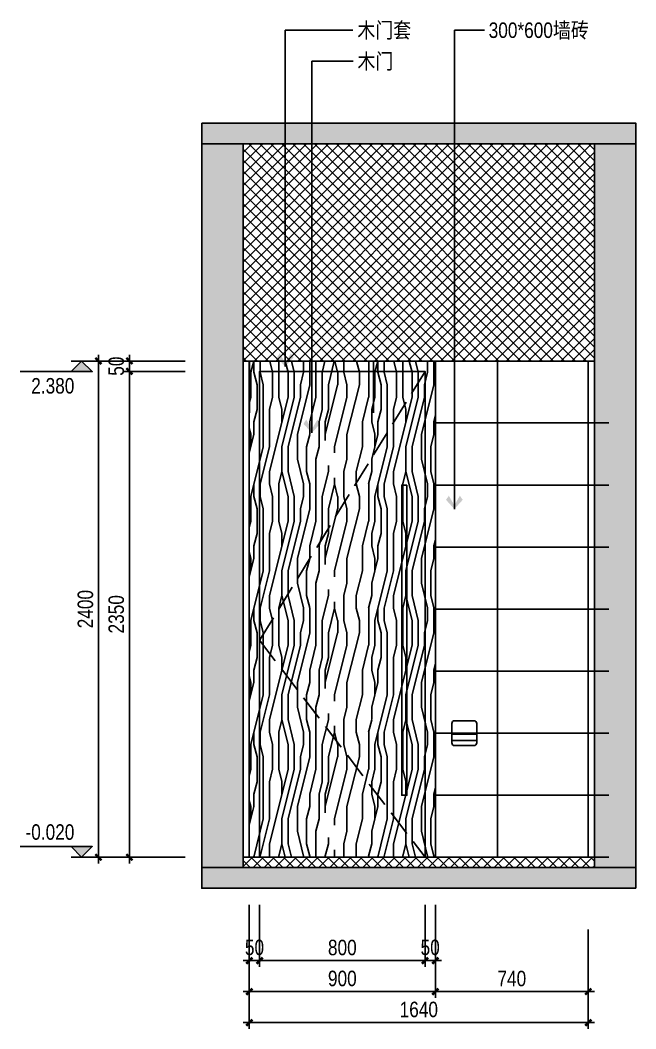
# Model space of a CAD drawing. Extents: x 468514 to 728049, y -74127 to 69080.
# Drawn here: x 595847 to 598826, y 845 to 5724 of the extents above; entities that cross this region are included whole.
import ezdxf
from ezdxf.enums import TextEntityAlignment as Align

# ---------------------------------------------------------------- set-up
doc = ezdxf.new("R2010")
doc.units = 0
doc.header["$LTSCALE"] = 500
doc.header["$MEASUREMENT"] = 0
doc.linetypes.add('DASH', pattern=[0.35, 0.25, -0.1])
doc.layers.get('Defpoints').update_dxf_attribs({"color": 229})
for name, color, linetype in [('E 立面填充', 250, 'Continuous'), ('E 立面墙体', 245, 'Continuous'), ('E 立面家具、洁具', 153, 'Continuous'), ('E 立面材料分格线', 8, 'Continuous'), ('E 立面标注尺寸', 9, 'Continuous'), ('E 立面装饰完成线', 225, 'Continuous'), ('E 立面门', 107, 'Continuous')]:
    doc.layers.add(name, color=color, linetype=linetype)
doc.styles.add('PDC DIM', font='PMingLiU-ExtB.ttf', dxfattribs={"width": 0.85})
doc.styles.add('Xref-标准套房C$0$黑体', font='simhei.ttf')
doc.dimstyles.new('PDC-A2', dxfattribs={"dimscale": 0, "dimtxt": 2.5, "dimasz": 1, "dimexe": 1, "dimexo": 1, "dimgap": 0.7, "dimtad": 1, "dimdec": 0, "dimtxsty": 'PDC DIM', "dimblk": 'ARCHTICK', "dimcen": 1, "dimdle": 1, "dimclrd": 8, "dimclre": 8, "dimclrt": 9, "dimadec": 0, "dimazin": 0, "dimtfac": 1, "dimtdec": 0, "dimtix": 1, "dimtmove": 2, "dimatfit": 3, "dimldrblk": 'PDC A2 T R', "dimfxl": 10, "dimfxlon": 1, "dimarcsym": 0})

# ---------------------------------------------------------------- blocks, each defined once
blk = doc.blocks.new('A$C75677FE9')
for p, q in [((0, 12.5), (0, 107.5)), ((12.5, 120), (107.5, 120)), ((120, 107.5), (120, 12.5)), ((120, 55.6), (0, 55.6)), ((0, 25), (120, 25)), ((107.5, 0), (12.5, 0))]:
    blk.add_line(p, q)
for centre, start, end in [((12.5, 107.5), 90, 180), ((107.5, 107.5), 0, 90), ((12.5, 12.5), 180, 270), ((107.5, 12.5), 270, 0)]:
    blk.add_arc(centre, 12.5, start, end)
blk = doc.blocks.new('A$C37DB5113')
blk.add_hatch(color=256).paths.add_polyline_path([(150, 75), (75, 0), (0, 75)])
for p, q in [((0, 75), (510, 75)), ((0, 75), (75, 0)), ((150, 75), (75, 0)), ((0, 0), (150, 0))]:
    blk.add_line(p, q)
blk.add_lwpolyline([(150, 75), (75, 0), (0, 75), (150, 75)])
at = {"style": 'Xref-标准套房C$0$黑体', "width": 0.8}
blk.add_attdef('%%P0.000', text='', height=105, dxfattribs=at).set_placement((510, 75), align=Align.BOTTOM_RIGHT)
blk = doc.blocks.new('_ArchTick')
at = {"color": 0, "linetype": 'ByBlock', "const_width": 0.4}
blk.add_lwpolyline([(-0.5, -0.5), (0.5, 0.5)], dxfattribs=at)
blk = doc.blocks.new('*D1684')
at = {"layer": 'Defpoints', "color": 0, "transparency": 16777216}
for p in [(596375.7, 4025), (596675.7, 4025), (596675.7, 1675)]:
    blk.add_point(p, dxfattribs=at)
at = {"layer": 'E 立面标注尺寸', "color": 8, "lineweight": -2, "transparency": 16777216}
for p, q in [((596375.7, 1645), (596375.7, 4055)), ((596645.7, 4025), (596345.7, 4025)), ((596645.7, 1675), (596345.7, 1675))]:
    blk.add_line(p, q, dxfattribs=at)
at = {"layer": 'E 立面标注尺寸', "color": 8, "lineweight": -2, "transparency": 16777216, "xscale": 29.99999882274668, "yscale": 29.99999882274668, "zscale": 29.99999882274668}
for p, rotation in [((596375.7, 4025), 90), ((596375.7, 1675), 270)]:
    blk.add_blockref('_ArchTick', p, dxfattribs=dict(at, rotation=rotation))
at = {"layer": 'E 立面标注尺寸', "color": 9, "transparency": 16777216, "insert": (596312.2, 2850), "char_height": 75, "attachment_point": 5, "rotation": 90, "style": 'PDC DIM'}
blk.add_mtext('2350', dxfattribs=at)
blk = doc.blocks.new('PDC A2 T R')
at = {"color": 0, "linetype": 'ByBlock'}
blk.add_line((0, 0), (-2, 0), dxfattribs=at)
for points in [[(-2.15, 0.89), (-1.49, 1.35), (-0.6, 0), (0, 0)], [(-2.15, -0.89), (-1.49, -1.35), (-0.6, 0), (0, 0)]]:
    blk.add_solid(points, dxfattribs=at)
blk = doc.blocks.new('*D1685')
at = {"layer": 'Defpoints', "color": 0, "transparency": 16777216}
for p in [(596375.7, 4075), (596675.7, 4075), (596675.7, 4025)]:
    blk.add_point(p, dxfattribs=at)
at = {"layer": 'E 立面标注尺寸', "color": 8, "lineweight": -2, "transparency": 16777216}
for p, q in [((596375.7, 4075), (596375.7, 4105)), ((596645.7, 4075), (596345.7, 4075)), ((596375.7, 4025), (596375.7, 4075)), ((596645.7, 4025), (596345.7, 4025)), ((596375.7, 4025), (596375.7, 3995))]:
    blk.add_line(p, q, dxfattribs=at)
at = {"layer": 'E 立面标注尺寸', "color": 8, "lineweight": -2, "transparency": 16777216, "xscale": 29.99999882274668, "yscale": 29.99999882274668, "zscale": 29.99999882274668}
for p, rotation in [((596375.7, 4075), 270), ((596375.7, 4025), 90)]:
    blk.add_blockref('_ArchTick', p, dxfattribs=dict(at, rotation=rotation))
at = {"layer": 'E 立面标注尺寸', "color": 9, "transparency": 16777216, "insert": (596312.2, 4050), "char_height": 75, "attachment_point": 5, "rotation": 90, "style": 'PDC DIM'}
blk.add_mtext('50', dxfattribs=at)
blk = doc.blocks.new('*D1686')
at = {"layer": 'Defpoints', "color": 0, "transparency": 16777216}
for p in [(596675.7, 4075), (596225.7, 1675), (596675.7, 1675)]:
    blk.add_point(p, dxfattribs=at)
at = {"layer": 'E 立面标注尺寸', "color": 8, "lineweight": -2, "transparency": 16777216}
for p, q in [((596225.7, 4105), (596225.7, 1645)), ((596525.7, 4075), (596195.7, 4075)), ((596525.7, 1675), (596195.7, 1675))]:
    blk.add_line(p, q, dxfattribs=at)
at = {"layer": 'E 立面标注尺寸', "color": 8, "lineweight": -2, "transparency": 16777216, "xscale": 29.99999882274668, "yscale": 29.99999882274668, "zscale": 29.99999882274668}
for p, rotation in [((596225.7, 4075), 90), ((596225.7, 1675), 270)]:
    blk.add_blockref('_ArchTick', p, dxfattribs=dict(at, rotation=rotation))
at = {"layer": 'E 立面标注尺寸', "color": 9, "transparency": 16777216, "insert": (596162.9, 2875), "char_height": 75, "attachment_point": 5, "rotation": 90, "style": 'PDC DIM'}
blk.add_mtext('2400', dxfattribs=at)
blk = doc.blocks.new('*D1707')
at = {"layer": 'Defpoints', "color": 0, "transparency": 16777216}
for p in [(597805.7, 1475), (597855.7, 1475), (597805.7, 1175)]:
    blk.add_point(p, dxfattribs=at)
at = {"layer": 'E 立面标注尺寸', "color": 8, "lineweight": -2, "transparency": 16777216}
for p, q in [((597805.7, 1445), (597805.7, 1145)), ((597855.7, 1445), (597855.7, 1145)), ((597805.7, 1175), (597775.7, 1175)), ((597855.7, 1175), (597805.7, 1175)), ((597855.7, 1175), (597885.7, 1175))]:
    blk.add_line(p, q, dxfattribs=at)
at = {"layer": 'E 立面标注尺寸', "color": 8, "lineweight": -2, "transparency": 16777216, "xscale": 29.99999882274668, "yscale": 29.99999882274668, "zscale": 29.99999882274668}
blk.add_blockref('_ArchTick', (597805.7, 1175), dxfattribs=at)
at = {"layer": 'E 立面标注尺寸', "color": 8, "lineweight": -2, "transparency": 16777216, "xscale": 29.99999882274668, "yscale": 29.99999882274668, "zscale": 29.99999882274668, "rotation": 180}
blk.add_blockref('_ArchTick', (597855.7, 1175), dxfattribs=at)
at = {"layer": 'E 立面标注尺寸', "color": 9, "transparency": 16777216, "insert": (597830.7, 1238.5), "char_height": 75, "attachment_point": 5, "style": 'PDC DIM'}
blk.add_mtext('50', dxfattribs=at)
blk = doc.blocks.new('*D1708')
at = {"layer": 'Defpoints', "color": 0, "transparency": 16777216}
for p in [(597005.7, 1475), (597805.7, 1475), (597005.7, 1175)]:
    blk.add_point(p, dxfattribs=at)
at = {"layer": 'E 立面标注尺寸', "color": 8, "lineweight": -2, "transparency": 16777216}
for p, q in [((597005.7, 1445), (597005.7, 1145)), ((597805.7, 1445), (597805.7, 1145)), ((597835.7, 1175), (596975.7, 1175))]:
    blk.add_line(p, q, dxfattribs=at)
at = {"layer": 'E 立面标注尺寸', "color": 8, "lineweight": -2, "transparency": 16777216, "xscale": 29.99999882274668, "yscale": 29.99999882274668, "zscale": 29.99999882274668, "rotation": 180}
blk.add_blockref('_ArchTick', (597005.7, 1175), dxfattribs=at)
at = {"layer": 'E 立面标注尺寸', "color": 8, "lineweight": -2, "transparency": 16777216, "xscale": 29.99999882274668, "yscale": 29.99999882274668, "zscale": 29.99999882274668}
blk.add_blockref('_ArchTick', (597805.7, 1175), dxfattribs=at)
at = {"layer": 'E 立面标注尺寸', "color": 9, "transparency": 16777216, "insert": (597405.7, 1237.8), "char_height": 75, "attachment_point": 5, "style": 'PDC DIM'}
blk.add_mtext('800', dxfattribs=at)
blk = doc.blocks.new('*D1709')
at = {"layer": 'Defpoints', "color": 0, "transparency": 16777216}
for p in [(596955.7, 1475), (597005.7, 1475), (596955.7, 1175)]:
    blk.add_point(p, dxfattribs=at)
at = {"layer": 'E 立面标注尺寸', "color": 8, "lineweight": -2, "transparency": 16777216}
for p, q in [((596955.7, 1445), (596955.7, 1145)), ((597005.7, 1445), (597005.7, 1145)), ((596955.7, 1175), (596925.7, 1175)), ((597005.7, 1175), (596955.7, 1175)), ((597005.7, 1175), (597035.7, 1175))]:
    blk.add_line(p, q, dxfattribs=at)
at = {"layer": 'E 立面标注尺寸', "color": 8, "lineweight": -2, "transparency": 16777216, "xscale": 29.99999882274668, "yscale": 29.99999882274668, "zscale": 29.99999882274668}
blk.add_blockref('_ArchTick', (596955.7, 1175), dxfattribs=at)
at = {"layer": 'E 立面标注尺寸', "color": 8, "lineweight": -2, "transparency": 16777216, "xscale": 29.99999882274668, "yscale": 29.99999882274668, "zscale": 29.99999882274668, "rotation": 180}
blk.add_blockref('_ArchTick', (597005.7, 1175), dxfattribs=at)
at = {"layer": 'E 立面标注尺寸', "color": 9, "transparency": 16777216, "insert": (596980.7, 1238.5), "char_height": 75, "attachment_point": 5, "style": 'PDC DIM'}
blk.add_mtext('50', dxfattribs=at)
blk = doc.blocks.new('*D1710')
at = {"layer": 'Defpoints', "color": 0, "transparency": 16777216}
for p in [(596955.7, 1475), (597855.7, 1475), (597855.7, 1025)]:
    blk.add_point(p, dxfattribs=at)
at = {"layer": 'E 立面标注尺寸', "color": 8, "lineweight": -2, "transparency": 16777216}
for p, q in [((596955.7, 1325), (596955.7, 995)), ((597855.7, 1325), (597855.7, 995)), ((596925.7, 1025), (597885.7, 1025))]:
    blk.add_line(p, q, dxfattribs=at)
at = {"layer": 'E 立面标注尺寸', "color": 8, "lineweight": -2, "transparency": 16777216, "xscale": 29.99999882274668, "yscale": 29.99999882274668, "zscale": 29.99999882274668, "rotation": 180}
blk.add_blockref('_ArchTick', (596955.7, 1025), dxfattribs=at)
at = {"layer": 'E 立面标注尺寸', "color": 8, "lineweight": -2, "transparency": 16777216, "xscale": 29.99999882274668, "yscale": 29.99999882274668, "zscale": 29.99999882274668}
blk.add_blockref('_ArchTick', (597855.7, 1025), dxfattribs=at)
at = {"layer": 'E 立面标注尺寸', "color": 9, "transparency": 16777216, "insert": (597405.7, 1088.2), "char_height": 75, "attachment_point": 5, "style": 'PDC DIM'}
blk.add_mtext('900', dxfattribs=at)
blk = doc.blocks.new('*D1711')
at = {"layer": 'Defpoints', "color": 0, "transparency": 16777216}
for p in [(597855.7, 1475), (598595.7, 1475), (598595.7, 1025)]:
    blk.add_point(p, dxfattribs=at)
at = {"layer": 'E 立面标注尺寸', "color": 8, "lineweight": -2, "transparency": 16777216}
for p, q in [((597855.7, 1325), (597855.7, 995)), ((598595.7, 1325), (598595.7, 995)), ((597825.7, 1025), (598625.7, 1025))]:
    blk.add_line(p, q, dxfattribs=at)
at = {"layer": 'E 立面标注尺寸', "color": 8, "lineweight": -2, "transparency": 16777216, "xscale": 29.99999882274668, "yscale": 29.99999882274668, "zscale": 29.99999882274668, "rotation": 180}
blk.add_blockref('_ArchTick', (597855.7, 1025), dxfattribs=at)
at = {"layer": 'E 立面标注尺寸', "color": 8, "lineweight": -2, "transparency": 16777216, "xscale": 29.99999882274668, "yscale": 29.99999882274668, "zscale": 29.99999882274668}
blk.add_blockref('_ArchTick', (598595.7, 1025), dxfattribs=at)
at = {"layer": 'E 立面标注尺寸', "color": 9, "transparency": 16777216, "insert": (598225.7, 1087.8), "char_height": 75, "attachment_point": 5, "style": 'PDC DIM'}
blk.add_mtext('740', dxfattribs=at)
blk = doc.blocks.new('*D1712')
at = {"layer": 'Defpoints', "color": 0, "transparency": 16777216}
for p in [(596955.7, 1475), (598595.7, 1475), (596955.7, 875)]:
    blk.add_point(p, dxfattribs=at)
at = {"layer": 'E 立面标注尺寸', "color": 8, "lineweight": -2, "transparency": 16777216}
for p, q in [((596955.7, 1175), (596955.7, 845)), ((598595.7, 1175), (598595.7, 845)), ((598625.7, 875), (596925.7, 875))]:
    blk.add_line(p, q, dxfattribs=at)
at = {"layer": 'E 立面标注尺寸', "color": 8, "lineweight": -2, "transparency": 16777216, "xscale": 29.99999882274668, "yscale": 29.99999882274668, "zscale": 29.99999882274668, "rotation": 180}
blk.add_blockref('_ArchTick', (596955.7, 875), dxfattribs=at)
at = {"layer": 'E 立面标注尺寸', "color": 8, "lineweight": -2, "transparency": 16777216, "xscale": 29.99999882274668, "yscale": 29.99999882274668, "zscale": 29.99999882274668}
blk.add_blockref('_ArchTick', (598595.7, 875), dxfattribs=at)
at = {"layer": 'E 立面标注尺寸', "color": 9, "transparency": 16777216, "insert": (597775.7, 938.2), "char_height": 75, "attachment_point": 5, "style": 'PDC DIM'}
blk.add_mtext('1640', dxfattribs=at)

msp = doc.modelspace()

# ---------------------------------------------------------------- hatches: boundary and pattern name
at = {"layer": 'E 立面填充'}
h = msp.add_hatch(dxfattribs=at)
h.set_pattern_fill('ANSI37', color=256, scale=300)
h.set_pattern_definition([(45, (206.712, 0), (-26.5165043, 26.5165043), []), (135, (206.712, 0), (-26.5165043, -26.5165043), [])])
h.paths.add_polyline_path([(596925.7, 4075), (598625.7, 4075), (598625.7, 5125), (596925.7, 5125)])
h = msp.add_hatch(dxfattribs=at)
h.set_pattern_fill('木纹5', color=256, scale=150, angle=90, pattern_type=2)
h.set_pattern_definition([(90, (87427.74, 0), (-600, 4e-14), [120, -180, 60, -240]), (90, (87412.74, 420), (-600, 4e-14), [120, -480]), (90, (87382.74, 360), (-600, 4e-14), [60, -540]), (90, (87367.74, 30), (-600, 4e-14), [30, -420, 30, -120]), (90, (87337.74, 240), (-600, 4e-14), [120, -180, 30, -270]), (90, (87322.74, 90), (-600, 4e-14), [90, -510]), (90, (87307.74, 240), (-600, 4e-14), [180, -420]), (90, (87292.74, 60), (-600, 4e-14), [120, -480]), (90, (87277.74, 300), (-600, 4e-14), [300, -300]), (90, (87247.74, 120), (-600, 4e-14), [60, -180, 120, -240]), (90, (87232.74, 540), (-600, 4e-14), [120, -480]), (90, (87217.74, 420), (-600, 4e-14), [60, -540]), (90, (87202.74, 300), (-600, 4e-14), [60, -540]), (90, (87187.74, 0), (-600, 4e-14), [120, -480]), (90, (87172.74, 300), (-600, 4e-14), [120, -480]), (90, (87142.74, 300), (-600, 4e-14), [120, -120, 120, -240]), (90, (87112.74, 180), (-600, 4e-14), [60, -300, 120, -120]), (90, (87097.74, 300), (-600, 4e-14), [180, -420]), (90, (87067.74, 300), (-600, 4e-14), [120, -480]), (90, (87052.74, 60), (-600, 4e-14), [180, -240, 60, -120]), (90, (87022.74, 60), (-600, 4e-14), [300, -300]), (90, (87007.74, 420), (-600, 4e-14), [60, -540]), (90, (86992.74, 240), (-600, 4e-14), [120, -480]), (90, (86977.74, 120), (-600, 4e-14), [60, -240, 60, -240]), (90, (86962.74, 60), (-600, 4e-14), [60, -180, 120, -240]), (90, (86947.74, 180), (-600, 4e-14), [60, -300, 60, -180]), (90, (86932.74, 300), (-600, 4e-14), [180, -420]), (90, (86902.74, 60), (-600, 4e-14), [120, -480]), (90, (86887.74, 360), (-600, 4e-14), [60, -540]), (90, (86872.74, 480), (-600, 4e-14), [60, -540]), (104.036243, (87382.74, 420), (2e-08, 600), [61.8, -2412.0633]), (104.036243, (87247.74, 480), (2e-08, 600), [61.8, -2412.0633]), (104.036243, (86887.74, 420), (2e-08, 600), [61.8, -2412.0633]), (104.036243, (87112.74, 240), (2e-08, 600), [61.8, -2412.0633]), (104.036243, (87022.74, 360), (2e-08, 600), [61.8, -2412.0633]), (104.036243, (87067.74, 420), (2e-08, 600), [61.8, -2412.0633]), (104.036243, (86962.74, 120), (2e-08, 600), [61.8, -2412.0633]), (104.036243, (86992.74, 360), (2e-08, 600), [61.8, -2412.0633]), (104.036243, (87217.74, 480), (2e-08, 600), [123.6, -2350.2633]), (104.036243, (87172.74, 420), (2e-08, 600), [123.6, -2350.2633]), (104.036243, (87142.74, 420), (2e-08, 600), [123.6, -2350.2633]), (255.963757, (87337.74, 240), (2e-08, -600), [61.8, -123.6, 61.8, -2226.6633]), (255.963757, (87247.74, 120), (2e-08, -600), [61.8, -2412.0633]), (255.963757, (86977.74, 120), (2e-08, -600), [123.6, -2350.2633]), (284.036243, (87412.74, 420), (-2e-08, -600), [61.8, -2412.0633]), (75.963757, (87412.74, 540), (-2e-08, 600), [61.8, -2412.0633]), (75.963757, (87202.74, 360), (-2e-08, 600), [61.8, -2412.0633]), (75.963757, (87097.74, 480), (-2e-08, 600), [61.8, -2412.0633]), (75.963757, (87052.74, 240), (-2e-08, 600), [61.8, -2412.0633]), (75.963757, (86977.74, 180), (-2e-08, 600), [61.8, -2412.0633]), (75.963757, (86947.74, 240), (-2e-08, 600), [61.8, -2412.0633]), (75.963757, (87052.74, 240), (-2e-08, 600), [61.8, -2412.0633]), (75.963757, (86962.74, 420), (-2e-08, 600), [247.2, -2226.6633]), (75.963757, (87367.74, 60), (-2e-08, 600), [247.2, -2226.6633]), (75.963757, (87322.74, 120), (-2e-08, 600), [247.2, -2226.6633]), (75.963757, (87292.74, 180), (-2e-08, 600), [61.8, -123.6, 123.6, -2164.8633]), (75.963757, (87247.74, 180), (-2e-08, 600), [123.6, -123.6, 123.6, -2103.0633]), (75.963757, (87187.74, 120), (-2e-08, 600), [247.2, -2226.6633]), (75.963757, (87142.74, 60), (-2e-08, 600), [247.2, -2226.6633]), (75.963757, (87112.74, 60), (-2e-08, 600), [247.2, -2226.6633]), (75.963757, (86932.74, 480), (-2e-08, 600), [61.8, -2412.0633]), (75.963768, (86872.74, 540), (-0.000115, 600), [123.6, -2350.2633]), (75.963768, (86902.74, 180), (-0.000115, 600), [123.6, -2350.2633]), (75.963758, (87427.74, 120), (-1e-05, 600), [247.2, -2226.6633]), (75.963758, (87007.74, 480), (-1e-05, 600), [185.4, -2288.4633]), (75.963758, (87052.74, 540), (-1e-05, 600), [370.8, -2103.0633])])
h.paths.add_polyline_path([(597855.7, 4075), (596955.7, 4075), (596955.7, 1675), (597855.7, 1675)])
h = msp.add_hatch(dxfattribs=at)
h.set_pattern_fill('_USER', color=256, scale=600, angle=90, pattern_type=0)
h.set_pattern_definition([(90, (596955.7, 4075), (-600, 4e-14), [])])
h.paths.add_polyline_path([(597755.7, 1675), (598595.7, 1675), (598595.7, 4075), (596955.7, 4075), (596955.7, 3825), (597755.7, 3825)])
h = msp.add_hatch(dxfattribs=at)
h.set_pattern_fill('_USER', color=256, scale=300, pattern_type=0)
h.set_pattern_definition([(0, (598695.68, 1675), (0, 300), [])])
h.paths.add_polyline_path([(598695.7, 4075), (597055.7, 4075), (597055.7, 3825), (597855.7, 3825), (597855.7, 1675), (598695.7, 1675)])
at = {"layer": 'E 立面墙体'}
h = msp.add_hatch(color=250, dxfattribs=at)
h.dxf.hatch_style = 1
h.paths.add_polyline_path([(596725.7, 5225), (598825.7, 5225), (598825.7, 5125), (596725.7, 5125)])
h = msp.add_hatch(dxfattribs=at)
h.set_pattern_fill('钢筋混凝土', color=250, scale=10, pattern_type=2)
h.set_pattern_definition([(45, (102831.71, 0), (-35.355339, 35.355339), []), (50, (102831.71, 0), (71.726018, -6.2752135), [7.5, -82.5]), (355, (102831.71, 0), (-13.875133, 75.219213), [6, -66]), (100.4514, (102837.69, -0.52), (57.850938, 68.943954), [6.374019, -70.114211]), (46.1842, (102831.71, 20), (106.724105, -16.551901), [11.25, -123.75]), (96.6356, (102840.61, 18.62), (93.46627, 97.411787), [9.56103, -105.1713]), (351.1842, (102831.71, 20), (93.466195, 97.41186), [9, -99]), (21, (102841.71, 15), (59.690705, -40.261889), [7.5, -82.5]), (326, (102841.71, 15), (24.331533, 72.515005), [6, -66]), (71.4514, (102846.686, 11.645), (84.022263, 32.25305), [6.374019, -70.114211]), (37.5, (102831.712, 0), (1.2159855, 33.2893854), [0.5, -65.2, 0.5, -67, 0.5, -66.25]), (7.5, (102831.712, 0), (26.3069537, 39.4411712), [0.5, -38.2, 0.5, -63.7, 0.5, -25.25]), (327.5, (102809.412, 0), (53.3822436, -2.2554872), [0.5, -25, 0.5, -78, 0.5, -103.5]), (317.5, (102799.41, 0), (58.318617, 10.0104982), [0.5, -32.5, 0.5, -51.8, 0.5, -73.5])])
h.paths.add_polyline_path([(596925.7, 1625), (596725.7, 1625), (596725.7, 5125), (596925.7, 5125)])
h = msp.add_hatch(dxfattribs=at)
h.set_pattern_fill('钢筋混凝土', color=250, scale=10, pattern_type=2)
h.set_pattern_definition([(45, (96931.71, 0), (-35.355339, 35.355339), []), (50, (96931.71, 0), (71.726018, -6.2752135), [7.5, -82.5]), (355, (96931.71, 0), (-13.875133, 75.219213), [6, -66]), (100.4514, (96937.69, -0.52), (57.850938, 68.943954), [6.374019, -70.114211]), (46.1842, (96931.71, 20), (106.724105, -16.551901), [11.25, -123.75]), (96.6356, (96940.61, 18.62), (93.46627, 97.411787), [9.561029, -105.1713]), (351.1842, (96931.71, 20), (93.466195, 97.41186), [9, -99]), (21, (96941.71, 15), (59.690705, -40.261889), [7.5, -82.5]), (326, (96941.71, 15), (24.331533, 72.515005), [6, -66]), (71.4514, (96946.686, 11.645), (84.022263, 32.25305), [6.374019, -70.114211]), (37.5, (96931.712, 0), (1.2159855, 33.2893854), [0.5, -65.2, 0.5, -67, 0.5, -66.25]), (7.5, (96931.712, 0), (26.3069537, 39.4411712), [0.5, -38.2, 0.5, -63.7, 0.5, -25.25]), (327.5, (96909.412, 0), (53.3822436, -2.2554872), [0.5, -25, 0.5, -78, 0.5, -103.5]), (317.5, (96899.41, 0), (58.318617, 10.0104982), [0.5, -32.5, 0.5, -51.8, 0.5, -73.5])])
h.paths.add_polyline_path([(598625.7, 1625), (598825.7, 1625), (598825.7, 5125), (598625.7, 5125)])
h = msp.add_hatch(dxfattribs=at)
h.set_pattern_fill('ANSI37', color=250, scale=300)
h.set_pattern_definition([(45, (102831.712, 0), (-26.5165043, 26.5165043), []), (135, (102831.712, 0), (-26.5165043, -26.5165043), [])])
h.paths.add_polyline_path([(596925.7, 1675), (598625.7, 1675), (598625.7, 1625), (596925.7, 1625)])
h = msp.add_hatch(color=250, dxfattribs=at)
h.dxf.hatch_style = 1
h.paths.add_polyline_path([(598825.7, 1525), (596725.7, 1525), (596725.7, 1625), (598825.7, 1625)])

# ---------------------------------------------------------------- linework, layer by layer
for points in [[(596725.7, 5225), (598825.7, 5225), (598825.7, 5125), (596725.7, 5125)], [(596925.7, 1625), (596725.7, 1625), (596725.7, 5125), (596925.7, 5125)], [(598625.7, 1625), (598825.7, 1625), (598825.7, 5125), (598625.7, 5125)], [(598825.7, 1525), (596725.7, 1525), (596725.7, 1625), (598825.7, 1625)]]:
    msp.add_lwpolyline(points, close=True, dxfattribs=at)
at = {"layer": 'E 立面材料分格线', "linetype": 'DASH'}
msp.add_lwpolyline([(597805.7, 4025), (597005.7, 2725), (597805.7, 1675)], dxfattribs=at)
at = {"layer": 'E 立面装饰完成线'}
for p, q in [((596955.7, 1675), (596955.7, 4075)), ((598595.7, 1675), (598595.7, 4075))]:
    msp.add_line(p, q, dxfattribs=at)
for points in [[(596925.7, 4075), (598625.7, 4075), (598625.7, 5125), (596925.7, 5125)], [(596925.7, 1675), (598625.7, 1675), (598625.7, 1625), (596925.7, 1625)]]:
    msp.add_lwpolyline(points, close=True, dxfattribs=at)
at = {"layer": 'E 立面门'}
for points in [[(597855.7, 1675), (597855.7, 4075), (596955.7, 4075), (596955.7, 1675)], [(597805.7, 1675), (597805.7, 4025), (597005.7, 4025), (597005.7, 1675)]]:
    msp.add_lwpolyline(points, dxfattribs=at)
for points in [[(597005.7, 1675), (597805.7, 1675), (597805.7, 4025), (597005.7, 4025)], [(597718.2, 3475), (597693.2, 3475), (597693.2, 1975), (597718.2, 1975)]]:
    msp.add_lwpolyline(points, close=True, dxfattribs=at)

# ---------------------------------------------------------------- block references
at = {"layer": 'E 立面家具、洁具'}
msp.add_blockref('A$C75677FE9', (597935.7, 2215), dxfattribs=at)
at = {"layer": 'E 立面标注尺寸'}
ref = msp.add_blockref('A$C37DB5113', (596195.7, 4075), dxfattribs=dict(at, xscale=0.6836043956309368, yscale=0.6836043956309368, zscale=0.6836043956309368, rotation=180))
ref.add_attrib('%%P0.000', '2.380', dxfattribs={"layer": '0', "height": 75, "rotation": 0, "style": 'PDC DIM', "width": 0.85}).set_placement((596109.3, 3895.1), align=Align.BOTTOM_RIGHT)
ref = msp.add_blockref('A$C37DB5113', (596195.7, 1675), dxfattribs=dict(at, xscale=-0.6836043956309368, yscale=0.6836043956354843, zscale=0.6836043956331337))
ref.add_attrib('%%P0.000', '-0.020', dxfattribs={"layer": '0', "height": 75, "rotation": 360, "style": 'PDC DIM', "width": 0.85}).set_placement((596109.3, 1736.8), align=Align.BOTTOM_RIGHT)

# ---------------------------------------------------------------- texts
at = {"layer": 'E 立面标注尺寸', "color": 9, "char_height": 75, "attachment_point": 1, "style": 'PDC DIM'}
for s, insert in [('{\\fPMingLiU|b0|i0|c134|p18;木门套}', (597478.1, 5712.5)), ('300*600墙砖', (598113.8, 5712.5)), ('{\\fPMingLiU|b0|i0|c134|p18;木门}', (597478.6, 5562.5))]:
    msp.add_mtext(s, dxfattribs=dict(at, insert=insert))

# ---------------------------------------------------------------- dimensions: what is measured, and where the dimension line sits
at = {"layer": 'E 立面标注尺寸'}
for base, p1, p2, picture, middle in [((596225.7, 1675), (596675.7, 4075), (596675.7, 1675), '*D1686', (596162.9, 2875)), ((596375.7, 4075), (596675.7, 4025), (596675.7, 4075), '*D1685', (596312.2, 4050)), ((596375.7, 4025), (596675.7, 1675), (596675.7, 4025), '*D1684', (596312.2, 2850))]:
    dim = msp.add_linear_dim(base=base, p1=p1, p2=p2, angle=90, dimstyle='PDC-A2', override={"dimscale": 29.999999}, dxfattribs=at)
    dim.commit()
    dim.dimension.update_dxf_attribs({"geometry": picture, "text_midpoint": middle})
for base, p1, p2, picture, middle in [((596955.7, 1175), (597005.7, 1475), (596955.7, 1475), '*D1709', (596980.7, 1238.5)), ((597855.7, 1025), (596955.7, 1475), (597855.7, 1475), '*D1710', (597405.7, 1088.2)), ((596955.7, 875), (598595.7, 1475), (596955.7, 1475), '*D1712', (597775.7, 938.2)), ((597005.7, 1175), (597805.7, 1475), (597005.7, 1475), '*D1708', (597405.7, 1237.8)), ((597805.7, 1175), (597855.7, 1475), (597805.7, 1475), '*D1707', (597830.7, 1238.5)), ((598595.7, 1025), (597855.7, 1475), (598595.7, 1475), '*D1711', (598225.7, 1087.8))]:
    dim = msp.add_linear_dim(base=base, p1=p1, p2=p2, dimstyle='PDC-A2', override={"dimscale": 29.999999}, dxfattribs=at)
    dim.commit()
    dim.dimension.update_dxf_attribs({"geometry": picture, "text_midpoint": middle})

# ---------------------------------------------------------------- leaders
at = {"layer": 'E 立面标注尺寸', "annotation_type": 0, "has_hookline": 1, "hookline_direction": 0}
for points, text_width in [([(597129.6, 4047.7), (597129.6, 5675), (597457.1, 5675)], 265), ([(597947.7, 3358.9), (597947.7, 5675), (598092.8, 5675)], 487.1), ([(597258, 3726.9), (597258, 5525), (597457.6, 5525)], 168.1)]:
    msp.add_leader(points, dimstyle='PDC-A2', override={"dimscale": 30.000004, "dimtad": 0}, dxfattribs=dict(at, text_width=text_width))

doc.saveas('drawing.dxf')
